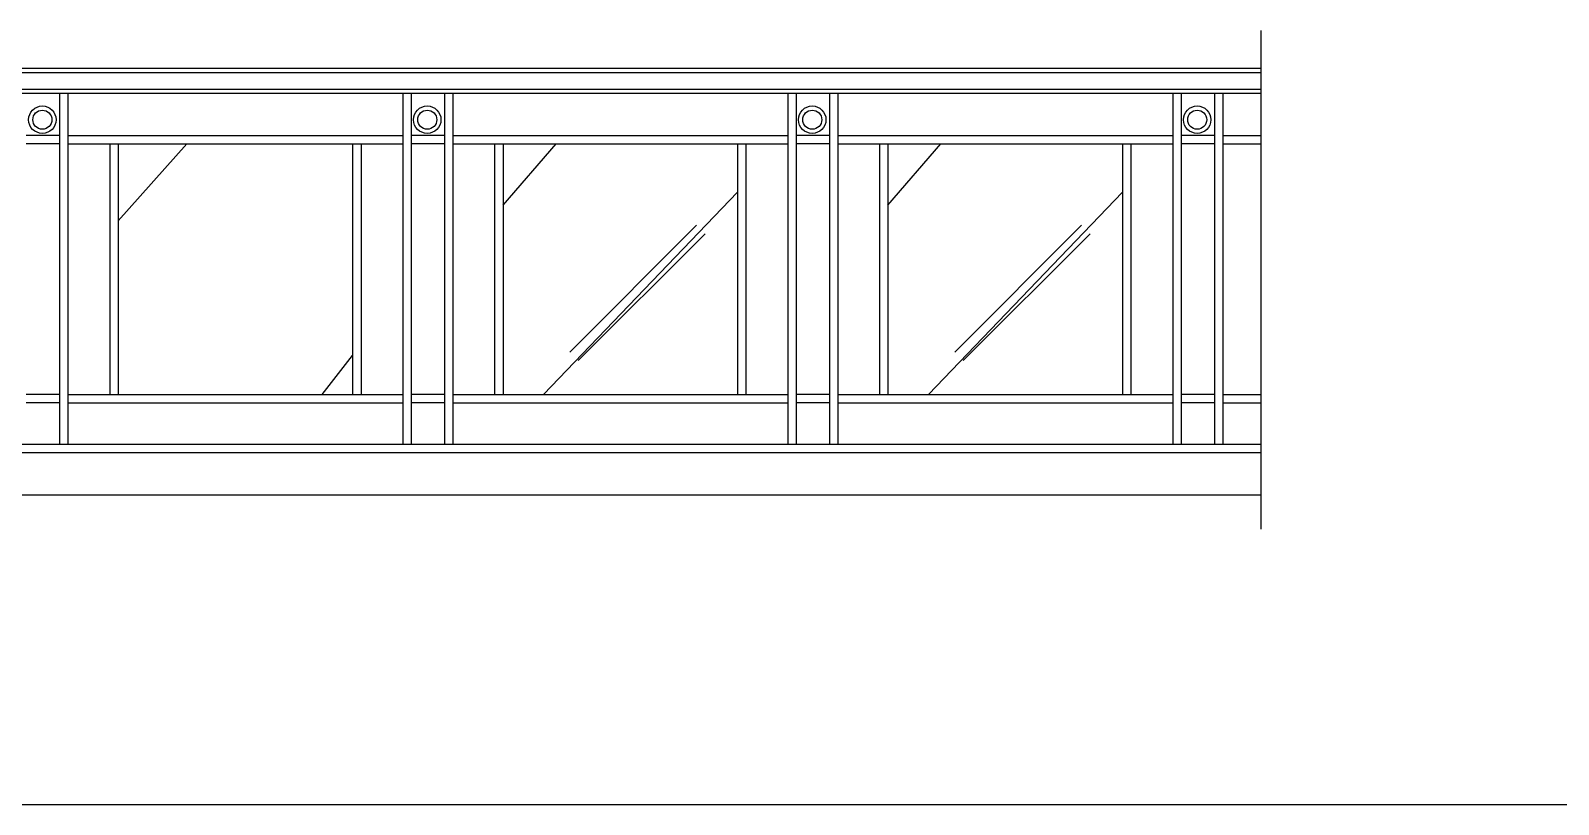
# Model space of a CAD drawing. Extents: x 12262 to 40734, y 30451 to 49613.
# Drawn here: x 21790 to 24533, y 39153 to 40543 of the extents above; entities that cross this region are included whole.
import ezdxf

# ---------------------------------------------------------------- set-up
doc = ezdxf.new("R2010")
doc.units = 0
doc.header["$LTSCALE"] = 0.85
doc.header["$MEASUREMENT"] = 0
doc.layers.get('0').update_dxf_attribs({"linetype": 'CONTINUOUS'})
doc.layers.add('www.cad-blocks.net', color=7, linetype='CONTINUOUS')

# ---------------------------------------------------------------- blocks, each defined once
blk = doc.blocks.new('A$C20A86293')
for p, q in [((3661.6, 0), (3661.6, 895)), ((3661.6, 826.7), (15.3, 826.7)), ((3661.6, 819.2), (17.3, 819.2)), ((3661.6, 781.7), (14.4, 781.7)), ((3661.6, 789.2), (15.7, 789.2)), ((1504.2, 781.7), (1504.2, 151.7)), ((1519.2, 781.7), (1519.2, 151.7)), ((2120.5, 781.7), (2120.5, 151.7)), ((2135.5, 781.7), (2135.5, 151.7)), ((2195.5, 781.7), (2195.5, 151.7)), ((2210.5, 781.7), (2210.5, 151.7)), ((2811.7, 781.7), (2811.7, 151.7)), ((2826.7, 781.7), (2826.7, 151.7)), ((2886.7, 781.7), (2886.7, 151.7)), ((2901.7, 781.7), (2901.7, 151.7)), ((3503, 781.7), (3503, 151.7)), ((3518, 781.7), (3518, 151.7)), ((3578, 781.7), (3578, 151.7)), ((3593, 781.7), (3593, 151.7)), ((1504.2, 706.7), (1444.2, 706.7)), ((1504.2, 691.7), (1444.2, 691.7)), ((1519.2, 706.7), (2120.5, 706.7)), ((1519.2, 691.7), (2120.5, 691.7)), ((1594.2, 691.7), (1594.2, 241.7)), ((1609.2, 691.7), (1609.2, 241.7)), ((1609.2, 553.2), (1732.7, 691.7)), ((2030.5, 691.7), (2030.5, 241.7)), ((2045.5, 691.7), (2045.5, 241.7)), ((2195.5, 706.7), (2135.5, 706.7)), ((2195.5, 691.7), (2135.5, 691.7)), ((2210.5, 706.7), (2811.7, 706.7)), ((2210.5, 691.7), (2811.7, 691.7)), ((2285.5, 691.7), (2285.5, 241.7)), ((2300.5, 691.7), (2300.5, 241.7)), ((2300.5, 581.5), (2395.7, 691.7)), ((2721.7, 691.7), (2721.7, 241.7)), ((2736.7, 691.7), (2736.7, 241.7)), ((2886.7, 706.7), (2826.7, 706.7)), ((2886.7, 691.7), (2826.7, 691.7)), ((2901.7, 706.7), (3503, 706.7)), ((2901.7, 691.7), (3503, 691.7)), ((2976.7, 691.7), (2976.7, 241.7)), ((2991.7, 691.7), (2991.7, 241.7)), ((2991.7, 581.5), (3086.9, 691.7)), ((3413, 691.7), (3413, 241.7)), ((3428, 691.7), (3428, 241.7)), ((3578, 706.7), (3518, 706.7)), ((3578, 691.7), (3518, 691.7)), ((3593, 706.7), (3661.6, 706.7)), ((3593, 691.7), (3661.6, 691.7)), ((2373.4, 241.7), (2721.7, 605)), ((3064.7, 241.7), (3413, 605)), ((2420.2, 317.7), (2648, 545.5)), ((2435.7, 302.3), (2663.4, 530)), ((3111.5, 317.7), (3339.2, 545.5)), ((3126.9, 302.3), (3354.7, 530)), ((1975.7, 241.7), (2030.5, 311.5)), ((1504.2, 241.7), (1444.2, 241.7)), ((1504.2, 226.7), (1444.2, 226.7)), ((1519.2, 241.7), (2120.5, 241.7)), ((1519.2, 226.7), (2120.5, 226.7)), ((2195.5, 241.7), (2135.5, 241.7)), ((2195.5, 226.7), (2135.5, 226.7)), ((2210.5, 241.7), (2811.7, 241.7)), ((2210.5, 226.7), (2811.7, 226.7)), ((2886.7, 241.7), (2826.7, 241.7)), ((2886.7, 226.7), (2826.7, 226.7)), ((2901.7, 241.7), (3503, 241.7)), ((2901.7, 226.7), (3503, 226.7)), ((3578, 241.7), (3518, 241.7)), ((3578, 226.7), (3518, 226.7)), ((3593, 241.7), (3661.6, 241.7)), ((3593, 226.7), (3661.6, 226.7)), ((3661.6, 151.7), (30.9, 151.7)), ((3661.6, 136.7), (30.8, 136.7)), ((36.3, 61.7), (3661.6, 61.7))]:
    blk.add_line(p, q)
for centre, radius in [((1473.3, 734.9), 24.6), ((1473.3, 734.9), 17.1), ((2164.5, 734.9), 24.6), ((2164.5, 734.9), 17.1), ((2855.8, 734.9), 24.6), ((2855.8, 734.9), 17.1), ((3547, 734.9), 24.6), ((3547, 734.9), 17.1)]:
    blk.add_circle(centre, radius)
blk = doc.blocks.new('FORMAT')
at = {"layer": 'www.cad-blocks.net', "color": 155, "true_color": 0x546d8e}
blk.add_line((14872.5, 39153.2), (35345.5, 39153.2), dxfattribs=at)

msp = doc.modelspace()

# ---------------------------------------------------------------- block references
for name, p in [('FORMAT', (0, 0)), ('A$C20A86293', (20337.7, 39647.6))]:
    msp.add_blockref(name, p)

doc.saveas('drawing.dxf')
